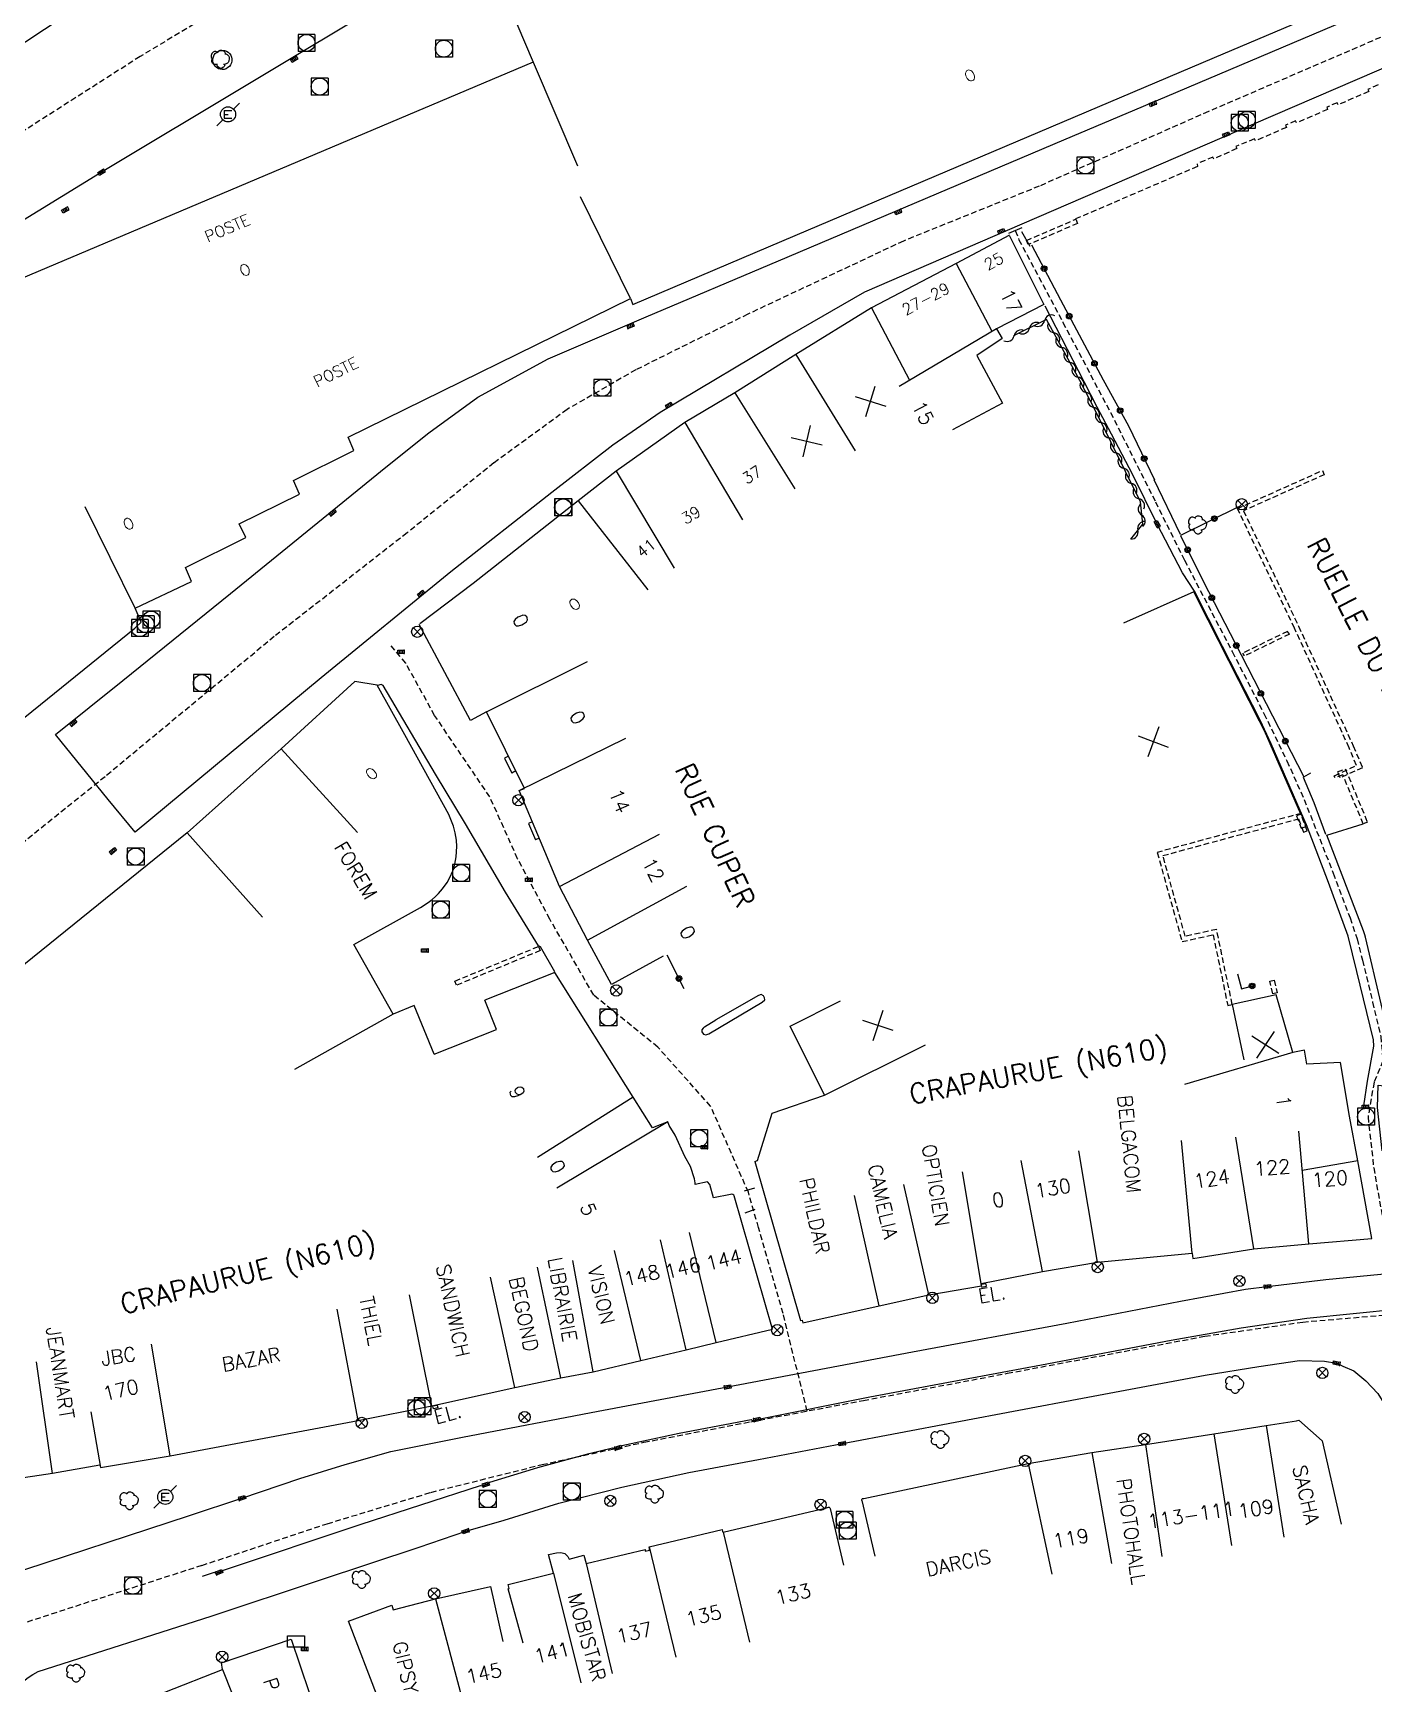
# Model space of a CAD drawing. Header units: millimetres. Extents: x 255000 to 256000, y 143000 to 144000.
# Drawn here: x 255759.4 to 255878, y 143496.9 to 143642.9 of the extents above; entities that cross this region are included whole.
import ezdxf
from ezdxf.enums import TextEntityAlignment as Align

# ---------------------------------------------------------------- set-up
doc = ezdxf.new("R2010")
doc.units = ezdxf.units.MM
doc.linetypes.add('DASHED', pattern=[0.75, 0.5, -0.25])
doc.layers.get('0').update_dxf_attribs({"linetype": 'CONTINUOUS'})
for name, color, linetype in [('W0001', 6, 'DASHED'), ('W0008', 7, 'CONTINUOUS'), ('W0100', 7, 'CONTINUOUS'), ('W0105', 7, 'CONTINUOUS'), ('W0112', 1, 'DASHED'), ('W0300', 7, 'CONTINUOUS'), ('W0310', 3, 'CONTINUOUS'), ('W0322', 7, 'CONTINUOUS'), ('W0400', 7, 'CONTINUOUS'), ('W0420', 7, 'CONTINUOUS'), ('W0469', 7, 'CONTINUOUS'), ('W0471', 7, 'CONTINUOUS'), ('W0984', 7, 'CONTINUOUS'), ('W0989', 7, 'CONTINUOUS'), ('W0991', 7, 'CONTINUOUS'), ('W1102', 7, 'CONTINUOUS'), ('W1471', 7, 'CONTINUOUS')]:
    doc.layers.add(name, color=color, linetype=linetype)
doc.styles.get("Standard").update_dxf_attribs({"font": 'romans.shx', "width": 0.85})

# ---------------------------------------------------------------- blocks, each defined once
blk = doc.blocks.new('T420')
for p, q in [((0.75, 0.75), (-0.75, 0.75)), ((-0.75, 0.75), (-0.75, -0.75)), ((0.75, 0.75), (0.75, -0.75)), ((0.75, -0.75), (-0.75, -0.75))]:
    blk.add_line(p, q)
blk.add_ellipse((0, 0), major_axis=(-0.53, 0.53), ratio=1, start_param=3.926991, end_param=10.210176)
blk = doc.blocks.new('T400')
for p, q in [((-0.15, 0.3), (0.15, 0.3)), ((-0.15, -0.25), (-0.15, 0.3)), ((-0.15, 0.15), (0.15, 0.15)), ((-0.15, 0), (0.15, 0)), ((0.15, 0.3), (0.15, -0.25)), ((-0.15, -0.15), (0.15, -0.15)), ((-0.15, -0.25), (-0.15, -0.3)), ((-0.15, -0.3), (0.15, -0.3)), ((0.15, -0.3), (0.15, -0.25))]:
    blk.add_line(p, q)
blk = doc.blocks.new('t991o')
at = {"color": 0, "linetype": 'Continuous'}
for p, q in [((-1, 1), (1, -1)), ((-1, -1), (1, 1))]:
    blk.add_line(p, q, dxfattribs=at)
blk = doc.blocks.new('T300')
for p, q in [((-0.8, 0.51), (-0.86, 0.34)), ((-0.86, 0.34), (-0.86, 0.17)), ((-0.86, 0.17), (-0.74, 0.06)), ((-0.69, 0.63), (-0.8, 0.51)), ((-0.8, -0.06), (-0.74, 0.06)), ((-0.74, 0.06), (-0.69, 0.11)), ((-0.57, 0.69), (-0.69, 0.63)), ((-0.46, 0.69), (-0.57, 0.69)), ((-0.29, 0.63), (-0.46, 0.69)), ((-0.29, 0.63), (-0.17, 0.74)), ((-0.23, 0.57), (-0.29, 0.63)), ((-0.17, 0.74), (-0.06, 0.8)), ((-0.06, 0.8), (0.06, 0.8)), ((0.06, 0.8), (0.23, 0.74)), ((0.23, 0.74), (0.34, 0.63)), ((0.34, 0.63), (0.4, 0.51)), ((0.46, 0.46), (0.34, 0.46)), ((0.4, 0.51), (0.4, 0.46)), ((0.57, 0.4), (0.46, 0.46)), ((0.57, 0.4), (0.69, 0.29)), ((0.69, 0.29), (0.74, 0.17)), ((0.74, 0.06), (0.69, -0.17)), ((0.74, 0.17), (0.74, 0.06)), ((-0.8, -0.17), (-0.8, -0.06)), ((-0.8, -0.23), (-0.8, -0.17)), ((-0.74, -0.34), (-0.8, -0.23)), ((-0.69, -0.4), (-0.74, -0.34)), ((-0.51, -0.46), (-0.69, -0.4)), ((-0.4, -0.46), (-0.51, -0.46)), ((-0.4, -0.46), (-0.34, -0.46)), ((-0.34, -0.46), (-0.34, -0.4)), ((-0.34, -0.51), (-0.34, -0.46)), ((-0.29, -0.63), (-0.34, -0.51)), ((-0.17, -0.74), (-0.29, -0.63)), ((-0.06, -0.8), (-0.17, -0.74)), ((0.06, -0.8), (-0.06, -0.8)), ((0.17, -0.74), (0.06, -0.8)), ((0.23, -0.69), (0.17, -0.74)), ((0.29, -0.46), (0.23, -0.46)), ((0.29, -0.63), (0.23, -0.69)), ((0.46, -0.4), (0.29, -0.46)), ((0.34, -0.51), (0.29, -0.63)), ((0.34, -0.51), (0.34, -0.46)), ((0.57, -0.34), (0.46, -0.4)), ((0.63, -0.29), (0.57, -0.34)), ((0.69, -0.17), (0.63, -0.29))]:
    blk.add_line(p, q)
blk = doc.blocks.new('T471')
for p, q in [((-0.333334, 0.333334), (-0.333334, -0.333334)), ((-0.333334, 0.333334), (0.333334, 0.333334)), ((-0.333334, 0), (0, 0)), ((0.500001, 0.500001), (1.000002, 1.000002)), ((-0.500001, -0.500001), (-1.000002, -1.000002)), ((-0.333334, -0.333334), (0.333334, -0.333334))]:
    blk.add_line(p, q)
blk.add_ellipse((0, 0), major_axis=(0.471405, 0.471405), ratio=1, start_param=5.4977871438, end_param=11.780972451)
blk = doc.blocks.new('t322o')
at = {"color": 0, "linetype": 'Continuous'}
for radius in [0.25, 0.15]:
    blk.add_circle((0, 0), radius, dxfattribs=at)
blk = doc.blocks.new('t310o')
at = {"color": 0, "linetype": 'Continuous'}
for centre, start, end in [((-0.5, 0.38), 216.8699, 323.1304), ((0.5, -0.37), 36.8699, 143.1303)]:
    blk.add_arc(centre, 0.625, start, end, dxfattribs=at)
blk = doc.blocks.new('T1471')
at = {"color": 0, "linetype": 'Continuous', "flags": 128}
blk.add_lwpolyline([(-0.75, -0.5), (-0.75, 0.5), (0.75, 0.5), (0.75, -0.5), (-0.75, -0.5)], dxfattribs=at)
blk = doc.blocks.new('T469')
at = {"color": 0, "linetype": 'Continuous', "flags": 128}
for points in [[(-0.35, 0.35), (0.35, -0.35)], [(-0.35, -0.35), (0.35, 0.35)]]:
    blk.add_lwpolyline(points, dxfattribs=at)
at = {"color": 0, "linetype": 'Continuous'}
blk.add_circle((0, 0), 0.5, dxfattribs=at)

msp = doc.modelspace()

# ---------------------------------------------------------------- linework, layer by layer
at = {"layer": 'W0001'}
for points in [[(255911.01, 143716.81), (255893.65, 143710.87), (255879.8, 143705.88), (255868.29, 143701.37), (255854.6, 143695.61), (255837.48, 143686.89), (255825.19, 143679.42), (255819.59, 143676.14), (255807.61, 143667.11), (255795.63, 143658.24), (255785.21, 143650.61), (255768.87, 143640.8), (255754.24, 143631.46), (255745.06, 143625.86), (255735.89, 143621.34), (255720.79, 143613.71), (255705.39, 143605.46), (255701.06, 143603.55), (255697.76, 143602.74), (255694.7, 143601.87), (255691.4, 143601.31), (255686.92, 143600.81), (255671.53, 143600.06), (255632.6, 143598.74)], [(255957.9, 143674.34), (255949.89, 143671.45), (255926.96, 143662.96), (255906.86, 143655.14), (255901.46, 143651.91), (255879.95, 143643.09), (255863.36, 143635.94), (255848.39, 143629.34), (255836.38, 143624.49), (255822.62, 143618.02), (255812.71, 143613.1), (255806.64, 143609.6), (255800.17, 143604.88), (255792.48, 143598.68), (255780.74, 143589.52), (255765.77, 143577.12), (255736.05, 143553.18), (255728.22, 143546.98), (255724.58, 143544.62)], [(255846.27, 143625.41), (255846.59, 143624.61), (255850.49, 143617.3), (255854.7, 143609.32), (255858.67, 143601.43), (255861.24, 143596.26), (255865.46, 143588.18), (255868.27, 143582.7), (255870.3, 143578.52), (255871.82, 143575.11), (255874.4, 143568.58), (255875.88, 143564.63), (255876.52, 143562.78), (255876.98, 143560.9), (255877.87, 143557.18), (255878.6, 143554.16), (255878.79, 143552), (255878, 143550.11), (255877.47, 143547.04), (255877.97, 143542.53), (255878.96, 143537), (255879.6, 143529.58)], [(255827.86, 143521.03), (255825.75, 143529.66), (255823.57, 143537.25), (255822.67, 143540.38), (255819.33, 143547.99), (255814.66, 143553.21), (255808.99, 143557.8), (255805.1, 143564.54), (255802.26, 143569.87), (255799.8, 143575.34), (255794.92, 143582.54), (255792.36, 143587.17), (255791.01, 143588.76)], [(255774.34, 143507.38), (255785.43, 143511.07), (255794.59, 143513.84), (255804.42, 143516.3), (255813.43, 143518.27), (255822.89, 143520.09), (255832.84, 143521.97), (255845.58, 143524.37), (255863.03, 143527.65), (255871.7, 143528.9), (255887.49, 143530.26), (255895.06, 143531.24), (255902.18, 143531.51), (255914.7, 143531.53), (255930.99, 143531.54), (255945.13, 143531.57), (255958.23, 143531.58), (255968.29, 143531.62), (255987.19, 143530.84), (255994.4, 143530.69)]]:
    msp.add_lwpolyline(points, dxfattribs=at)
msp.add_lwpolyline([(255774.34, 143507.38), (255758.37, 143502.21), (255742.22, 143493.83, -0.029806), (255730.38, 143488.8, -0.013684), (255719.31, 143485.04, 0.003651), (255708.17, 143481.5), (255678.16, 143471.57), (255637.71, 143458.23), (255618.18, 143451.41)], format="xyb", dxfattribs=at)
at = {"layer": 'W0008'}
msp.add_line((255860.88, 143598.54), (255858.56, 143603.36), dxfattribs=at)
for points in [[(255866.93, 143693.23), (255858.82, 143689.5), (255845.65, 143682.43), (255839.39, 143684.21), (255827.27, 143677.31), (255821.36, 143673.52), (255820.18, 143667.07), (255791.14, 143645.99), (255765.67, 143630.69), (255751.96, 143622.3), (255733.17, 143612.01), (255729.15, 143609.85), (255721.76, 143611.21), (255715.42, 143607.85)], [(255964.86, 143639.84), (255958.95, 143657.18), (255960.31, 143658.76), (255958.51, 143663.98), (255957.62, 143665.82), (255956.55, 143667.02), (255954.86, 143667.73), (255950.61, 143666.97), (255933.54, 143661.53), (255910, 143653.19), (255894.58, 143646.55), (255885.47, 143642.63), (255867.33, 143634.82), (255845.55, 143625.41), (255832.95, 143619.96), (255826.33, 143616.17), (255814.87, 143609.32), (255810.69, 143606.44), (255805.3, 143602.24)], [(255632.42, 143601.5), (255650.35, 143602.35), (255688.58, 143604.13), (255691.64, 143604.41), (255694.4, 143604.91), (255697.15, 143605.61), (255700.19, 143606.58), (255704.19, 143608.2), (255721.87, 143617.91), (255723.61, 143621.19), (255732.38, 143625.43), (255736.55, 143627.66), (255740.09, 143629.84), (255744.05, 143632.43), (255760.41, 143643.23), (255764.33, 143645.78), (255767.55, 143644.14), (255771.84, 143646.7), (255776.43, 143649.5), (255783.08, 143653.57), (255783.88, 143654.04)], [(255776.86, 143593.33), (255785.07, 143599.98), (255790.6, 143604.48), (255794.41, 143607.54), (255798.75, 143610.69), (255804.96, 143614.08), (255813.64, 143617.78), (255825.32, 143622.73), (255850.57, 143633.43), (255859.72, 143637.31), (255879.09, 143645.52)], [(255877.09, 143548.03), (255877.42, 143550.2), (255877.98, 143553.3), (255877.96, 143553.86), (255876.48, 143559.91), (255875.71, 143563.01), (255873.98, 143567.76), (255872.04, 143572.87), (255871.48, 143574.14), (255868.89, 143580.04), (255867.92, 143582.12), (255864.59, 143588.64), (255862.13, 143593.52), (255861.06, 143595.16), (255858.83, 143599.45), (255856.66, 143603.82), (255854.77, 143607.41), (255853.52, 143609.81), (255852.38, 143612.05), (255848.91, 143618.73)], [(255805.3, 143602.24), (255796.35, 143595.24), (255784.89, 143585.87), (255768.45, 143572.22), (255766.05, 143575.11), (255761.4, 143580.84)], [(255761.4, 143580.84), (255767.35, 143585.64), (255776.86, 143593.33)], [(255805.55, 143559.86), (255804.27, 143562.09), (255804.11, 143562.16), (255801.18, 143566.91), (255797.64, 143572.95), (255794.99, 143577.35), (255790.38, 143585.18), (255790.19, 143585.27), (255789.86, 143585.18)], [(255873.73, 143572.01), (255872.7, 143574.81), (255871.75, 143577.04)], [(255773.24, 143511.79), (255777.88, 143513.34), (255782.99, 143515.06), (255787, 143516.3), (255791.05, 143517.44), (255797.38, 143518.71), (255809.37, 143521.02), (255820.83, 143523.16), (255837.18, 143526.26), (255850.82, 143528.81), (255860.89, 143530.74), (255866.64, 143531.8), (255868.56, 143532.04), (255873.73, 143532.65), (255885.3, 143533.78)], [(255774.4, 143506.42), (255775.45, 143506.77), (255775.6, 143506.67), (255775.86, 143506.77), (255776.18, 143506.91), (255776.24, 143506.97), (255788.42, 143511.03), (255798.98, 143514.45), (255799.12, 143514.41), (255799.44, 143514.52), (255799.72, 143514.63), (255799.81, 143514.73), (255804.04, 143516.05), (255808.58, 143517.28), (255810.65, 143517.78), (255810.82, 143517.68), (255811.14, 143517.78), (255811.47, 143517.85), (255811.48, 143517.99), (255816.56, 143519.07), (255822.91, 143520.27), (255823.01, 143520.2), (255823.42, 143520.29), (255833.41, 143522.29), (255848.59, 143525.12), (255860.06, 143527.3), (255866.26, 143528.38), (255872.07, 143529.24), (255880.26, 143530.06)], [(255775.16, 143502.88), (255784.75, 143506.07), (255793.55, 143509), (255797.67, 143510.4), (255801.07, 143511.38), (255805.9, 143512.88), (255811.48, 143514.31), (255817.4, 143515.6), (255823.56, 143516.76), (255830.98, 143518.15), (255840.95, 143520.04), (255852.23, 143522.17), (255863.06, 143524.19), (255867.82, 143524.97), (255871.4, 143525.49), (255873.62, 143525.45), (255874.7, 143525.26), (255875.25, 143525.01), (255876.22, 143524.58), (255877.28, 143523.71), (255878.34, 143522.57), (255879.34, 143520.97), (255879.83, 143519.94), (255880.96, 143514.93)]]:
    msp.add_lwpolyline(points, dxfattribs=at)
msp.add_lwpolyline([(255776.33, 143641.33), (255776.5, 143641.28), (255776.65, 143641.19), (255776.78, 143641.07), (255776.89, 143640.92), (255776.96, 143640.76), (255776.99, 143640.59), (255776.99, 143640.41), (255776.95, 143640.24), (255776.88, 143640.08), (255776.77, 143639.93), (255776.64, 143639.82), (255776.49, 143639.73), (255776.32, 143639.67), (255776.14, 143639.66), (255775.96, 143639.68), (255775.8, 143639.73), (255775.64, 143639.83), (255775.51, 143639.95), (255775.41, 143640.09), (255775.34, 143640.25), (255775.3, 143640.42), (255775.31, 143640.6), (255775.35, 143640.77), (255775.42, 143640.94), (255775.52, 143641.08), (255775.66, 143641.2), (255775.81, 143641.28), (255775.98, 143641.34), (255776.16, 143641.35)], close=True, dxfattribs=at)
for points in [[(255705.55, 143485.56), (255727.89, 143492.96, 0.042378), (255731.54, 143494.54, 0.021753), (255735.85, 143497.31, 0.005149), (255737.86, 143498.66, -0.017604), (255739.9, 143499.96, -0.032554), (255744.38, 143502.25, -0.024793), (255746.55, 143503.02, 0.006611), (255748.75, 143503.7), (255756.89, 143506.43), (255773.24, 143511.79)], [(255755.84, 143488.5, -0.081989), (255755.49, 143489.98, -0.080359), (255755.62, 143491.49, -0.265468), (255759.85, 143497.99), (255775.16, 143502.88)]]:
    msp.add_lwpolyline(points, format="xyb", dxfattribs=at)
at = {"layer": 'W0100'}
for p, q in [((255800.38, 143554.77), (255799.35, 143557.36)), ((255794.87, 143552.59), (255800.38, 143554.77)), ((255843.66, 143532.29), (255843.29, 143532.23)), ((255843.28, 143532.1), (255843.31, 143531.96)), ((255795.17, 143521.53), (255794.77, 143521.46)), ((255795.22, 143521.31), (255795.17, 143521.53)), ((255829.9, 143512.4), (255831.07, 143507.41)), ((255832.69, 143513.12), (255833.85, 143508.19))]:
    msp.add_line(p, q, dxfattribs=at)
for points in [[(255869.84, 143677.91), (255856.05, 143672.01), (255855.16, 143674.11), (255843.36, 143669.05), (255815.41, 143657.29), (255815.85, 143656.25), (255809.51, 143653.58), (255810.01, 143652.65), (255800.17, 143648.49), (255803.63, 143640.32), (255747.21, 143616.46), (255745.41, 143615.65), (255729.22, 143602.58), (255716.74, 143592.51)], [(255768.4, 143590.27), (255768.97, 143590.8), (255768.43, 143592.02), (255773.43, 143594.39), (255772.9, 143595.63), (255778.21, 143598.26), (255777.64, 143599.49), (255782.98, 143602.11), (255782.45, 143603.3), (255787.78, 143605.98), (255787.27, 143607.14), (255812.23, 143619.41), (255812.44, 143618.89), (255826.82, 143624.99), (255863.89, 143640.71), (255873.08, 143644.6), (255871.13, 143649.21)], [(255845.76, 143625), (255841.04, 143622.51), (255833.57, 143618.58), (255826.86, 143614.45), (255821.46, 143611.06), (255817.05, 143608.43), (255810.98, 143604.14), (255807.61, 143601.52)], [(255845.76, 143624.95), (255848.81, 143618.88), (255844.6, 143616.74), (255845.12, 143615.87), (255842.87, 143614.38), (255845.14, 143610.15), (255840.73, 143607.79)], [(255807.61, 143601.52), (255798.33, 143594.22), (255793.6, 143590.63)], [(255871.53, 143573.8), (255868.3, 143581.17), (255867.86, 143582.04), (255863.32, 143590.97), (255862.07, 143593.48), (255855.85, 143590.71)], [(255718.05, 143582.39), (255734.08, 143562.53), (255768.4, 143590.27)], [(255815.13, 143561.24), (255810.57, 143558.74), (255808.45, 143562.67), (255805.97, 143567.4), (255804.27, 143571.42), (255802.4, 143575.9), (255802.86, 143576.09), (255799.5, 143582.87), (255798.08, 143582.08), (255793.56, 143590.59)], [(255787.87, 143585.53), (255781.36, 143579.58), (255773.04, 143572.17), (255757.97, 143559.99), (255737.4, 143543.41)], [(255794.87, 143552.59), (255793.11, 143556.88), (255791.25, 143556.12), (255787.78, 143562.29), (255793.68, 143565.57), (255794.09, 143565.82), (255794.47, 143566.08), (255794.71, 143566.27), (255795, 143566.52), (255795.27, 143566.79), (255795.62, 143567.21), (255796.02, 143567.78), (255796.26, 143568.21), (255796.52, 143568.8), (255796.71, 143569.38), (255796.83, 143570.03), (255796.88, 143570.95), (255796.86, 143571.52), (255796.75, 143572.17), (255796.6, 143572.75), (255796.17, 143573.78), (255792.29, 143580.82), (255789.85, 143585.21), (255787.87, 143585.53)], [(255878.71, 143544.03), (255878.3, 143547.87), (255878.37, 143549.85), (255880.39, 143549.62), (255880.02, 143551.14), (255877.24, 143562.92), (255877.19, 143563.14), (255877.08, 143563.48), (255873.84, 143571.95), (255877.05, 143572.95)], [(255821.37, 143540.11), (255821.29, 143540.17), (255821.2, 143540.2), (255821.09, 143540.18), (255819.58, 143539.89), (255819.27, 143541.06), (255819.05, 143541.31), (255817.97, 143541.05), (255817.96, 143541.22), (255817.94, 143541.39), (255817.89, 143541.56), (255817.54, 143542.65), (255817.06, 143543.55), (255816.18, 143545.42), (255815.66, 143546.29), (255815.55, 143546.6), (255814.18, 143546.08), (255812.48, 143548.78), (255805.55, 143559.82), (255799.35, 143557.36)], [(255823.24, 143543.11), (255823.49, 143543.18), (255824.77, 143547.38), (255829.39, 143548.96), (255826.35, 143555.07), (255830.83, 143557.3)], [(255875.05, 143551.85), (255872.05, 143551.71), (255871.85, 143552.94), (255870.83, 143552.75), (255869.34, 143557.82), (255865.46, 143556.99), (255866.5, 143552.1)], [(255823.24, 143543.11), (255827.28, 143529.04), (255827.43, 143529.07), (255827.49, 143528.82), (255834.23, 143530.32), (255838.62, 143531.31), (255843.3, 143532.11), (255843.27, 143532.32), (255848.69, 143533.36), (255853.55, 143534.19), (255861.92, 143534.99), (255861.99, 143534.51), (255867.38, 143535.38), (255872.23, 143535.81), (255877.81, 143536.28), (255876.58, 143543.17), (255875.84, 143547.11), (255875.05, 143551.85)], [(255764.53, 143520.96), (255765.36, 143516.04), (255771.54, 143517.08), (255788.15, 143520.2), (255794.66, 143521.5), (255802.01, 143523.11), (255806.09, 143523.98), (255808.93, 143524.49), (255813.17, 143525.51), (255817.16, 143526.45), (255819.83, 143527.1), (255824.79, 143528.27), (255821.4, 143540.07), (255821.37, 143540.11)], [(255843.66, 143532.29), (255843.71, 143532.03), (255843.31, 143531.96)], [(255795.22, 143521.31), (255794.82, 143521.23), (255794.77, 143521.46)], [(255832.69, 143513.12), (255832.69, 143513.21), (255832.72, 143513.26), (255832.77, 143513.3), (255832.89, 143513.29), (255847.42, 143516.39), (255853.03, 143517.38), (255857.8, 143518.08), (255863.83, 143519.03), (255868.46, 143519.76), (255871.13, 143520.18), (255871.35, 143520.23), (255873.41, 143518.39), (255875.1, 143511.04)], [(255765.33, 143516.24), (255765.3, 143516.24), (255761.14, 143515.5), (255757.37, 143514.95), (255752.28, 143514.09)], [(255802.74, 143500.5), (255801.42, 143505.32), (255801.5, 143505.34), (255801.43, 143505.7), (255805.42, 143506.7), (255804.99, 143508.34), (255805.69, 143508.48), (255806.08, 143508.53), (255806.44, 143508.42), (255806.69, 143508.18), (255806.82, 143507.92), (255808.12, 143508.29), (255808.33, 143507.55), (255813.53, 143508.78), (255813.55, 143508.63), (255813.93, 143508.72), (255813.92, 143508.86), (255813.9, 143509.01), (255820.34, 143510.55), (255820.38, 143510.38), (255820.45, 143510.31), (255829.58, 143512.48), (255829.67, 143512.51), (255829.76, 143512.53), (255829.81, 143512.52), (255829.86, 143512.47), (255829.9, 143512.4)], [(255789.49, 143480.56), (255787.86, 143485.28), (255791.24, 143486.45), (255790.39, 143489.26), (255788.43, 143495.1), (255789.93, 143495.6), (255787.31, 143502.46), (255791.13, 143503.87), (255791.24, 143503.45), (255795, 143504.44), (255799.86, 143505.52), (255800.94, 143500.64)], [(255772.9, 143491.53), (255771.06, 143496.18), (255776.16, 143498.19), (255776.07, 143498.77), (255782.23, 143500.86), (255783.83, 143496.13)]]:
    msp.add_lwpolyline(points, dxfattribs=at)
at = {"layer": 'W0105'}
for p, q in [((255846.86, 143625.67), (255845.68, 143625.15)), ((255801.44, 143578.94), (255801.1, 143578.77)), ((255801.1, 143578.77), (255801.74, 143577.45)), ((255802.1, 143577.63), (255801.74, 143577.45)), ((255803.56, 143573.12), (255803.23, 143572.98)), ((255803.23, 143572.98), (255803.83, 143571.54)), ((255804.16, 143571.68), (255803.83, 143571.54)), ((255818.79, 143555.01), (255819.8, 143555.63))]:
    msp.add_line(p, q, dxfattribs=at)
msp.add_lwpolyline([(255818.79, 143555.01), (255818.66, 143554.89), (255818.54, 143554.75), (255818.56, 143554.57), (255818.69, 143554.37), (255818.92, 143554.29), (255819.17, 143554.38), (255823.9, 143557.2), (255824.11, 143557.39), (255824.1, 143557.57), (255824.02, 143557.76), (255823.81, 143557.86), (255823.57, 143557.79), (255819.8, 143555.63)], dxfattribs=at)
at = {"layer": 'W0112'}
for p, q in [((255847.26, 143624.54), (255851.62, 143626.42)), ((255851.62, 143626.42), (255851.78, 143626.05)), ((255865.92, 143600.83), (255873.44, 143604.2)), ((255870.35, 143589.97), (255866.39, 143588.04)), ((255870.52, 143589.73), (255870.35, 143589.97)), ((255872.08, 143572.33), (255871.53, 143573.8)), ((255796.71, 143559.05), (255804.11, 143562.12)), ((255804.11, 143562.12), (255804.26, 143561.75)), ((255869.17, 143559.12), (255869.44, 143558.02)), ((255869.44, 143558.02), (255869.05, 143557.93))]:
    msp.add_line(p, q, dxfattribs=at)
for points in [[(255878.36, 143638.29), (255877.45, 143637.89), (255877.53, 143637.71), (255874.82, 143636.53), (255874.74, 143636.72), (255873.83, 143636.32), (255873.9, 143636.13), (255871.14, 143634.93), (255871.06, 143635.11), (255870.17, 143634.73), (255870.25, 143634.54), (255867.51, 143633.34), (255867.43, 143633.52), (255865.78, 143632.86), (255865.86, 143632.67), (255863.83, 143631.74), (255863.75, 143631.92), (255862.36, 143631.32), (255862.38, 143631.07), (255851.61, 143626.44)], [(255851.78, 143626.05), (255847.42, 143624.17), (255847.26, 143624.54)], [(255873.44, 143604.2), (255873.6, 143603.83), (255866.46, 143600.64), (255871.33, 143590.43), (255876.16, 143579.84), (255876.97, 143577.92), (255875.01, 143577.01), (255874.78, 143577.56), (255875.46, 143577.82)], [(255877.05, 143572.95), (255875.24, 143577.3), (255874.56, 143577.04), (255874.49, 143577.21), (255876.45, 143578.12), (255875.8, 143579.68), (255870.97, 143590.26), (255865.92, 143600.83)], [(255870.52, 143589.73), (255866.55, 143587.8), (255866.39, 143588.04)], [(255875.46, 143577.82), (255877.42, 143573.1), (255877.05, 143572.95)], [(255871.53, 143573.8), (255871.15, 143573.66), (255871.57, 143572.56), (255872, 143572.73), (255871.57, 143573.88), (255858.83, 143570.43), (255861.02, 143562.54), (255863.77, 143563.15)], [(255865.46, 143556.98), (255864.08, 143563.62), (255861.3, 143563.01), (255859.33, 143570.15), (255871.32, 143573.4), (255871.77, 143572.21), (255872.08, 143572.33)], [(255863.77, 143563.15), (255865.06, 143556.9), (255865.46, 143556.98)], [(255804.26, 143561.75), (255796.86, 143558.68), (255796.71, 143559.05)], [(255869.05, 143557.93), (255868.79, 143559.03), (255869.17, 143559.12)]]:
    msp.add_lwpolyline(points, dxfattribs=at)
at = {"layer": 'W0310'}
msp.add_lwpolyline([(255856.5, 143598.12), (255857.55, 143599.45), (255857.34, 143601.43), (255853.4, 143609.41), (255851.98, 143612.17), (255849.04, 143617.54), (255846.13, 143616.1)], dxfattribs=at)
at = {"layer": 'W0322'}
for p, q in [((255847.58, 143624.02), (255846.86, 143625.31)), ((255815.45, 143561.38), (255816.97, 143558.4)), ((255822.33, 143540.51), (255823.25, 143540.76)), ((255822.39, 143538.55), (255823.28, 143538.87))]:
    msp.add_line(p, q, dxfattribs=at)
for points in [[(255847.71, 143624.16), (255850.27, 143619.29), (255854.05, 143612.23), (255856.28, 143608.14), (255858.59, 143603.36)], [(255866.01, 143601), (255860.89, 143598.46), (255862.9, 143594.41), (255866.24, 143587.89), (255871.79, 143577.12), (255872.4, 143577.47)], [(255865.92, 143559.7), (255866.27, 143558.36), (255867.49, 143558.7)]]:
    msp.add_lwpolyline(points, dxfattribs=at)
at = {"layer": 'W1102'}
for p, q in [((255803.63, 143640.32), (255807.56, 143631.13)), ((255812.23, 143619.41), (255807.81, 143628.39)), ((255841.04, 143622.51), (255844.21, 143616.51)), ((255833.57, 143618.58), (255836.93, 143612.19)), ((255844.6, 143616.74), (255836, 143611.64)), ((255826.86, 143614.45), (255832.1, 143605.94)), ((255821.46, 143611.06), (255826.78, 143602.59)), ((255817.05, 143608.43), (255822.16, 143599.84)), ((255810.98, 143604.14), (255816.1, 143595.55)), ((255768.43, 143592.02), (255764.02, 143600.99)), ((255807.61, 143601.52), (255813.79, 143593.66)), ((255799.5, 143582.87), (255808.45, 143587.31)), ((255802.4, 143575.9), (255811.82, 143580.54)), ((255781.36, 143579.58), (255788.11, 143572.2)), ((255773.04, 143572.17), (255779.69, 143564.7)), ((255805.97, 143567.4), (255814.82, 143572.04)), ((255808.45, 143562.67), (255817.24, 143567.43)), ((255791.25, 143556.12), (255782.53, 143551.22)), ((255829.39, 143548.96), (255838.34, 143553.42)), ((255870.83, 143552.75), (255861.24, 143549.92)), ((255812.48, 143548.78), (255804.02, 143543.44)), ((255815.55, 143546.6), (255805.72, 143540.75)), ((255872.23, 143535.81), (255871.36, 143545.77)), ((255853.55, 143534.19), (255851.88, 143544.05)), ((255861.92, 143534.99), (255860.97, 143544.94)), ((255867.38, 143535.38), (255865.78, 143545.25)), ((255848.69, 143533.36), (255846.8, 143543.18)), ((255876.58, 143543.17), (255871.66, 143542.29)), ((255838.62, 143531.31), (255836.41, 143541.07)), ((255843.27, 143532.32), (255841.6, 143542.18)), ((255834.23, 143530.32), (255832.05, 143540.08)), ((255819.83, 143527.1), (255817.45, 143536.81)), ((255813.17, 143525.51), (255810.83, 143535.23)), ((255817.16, 143526.45), (255814.89, 143536.18)), ((255806.09, 143523.98), (255804.03, 143533.76)), ((255808.93, 143524.49), (255807.15, 143534.33)), ((255802.01, 143523.11), (255799.86, 143532.88)), ((255794.66, 143521.5), (255792.7, 143531.31)), ((255788.15, 143520.2), (255786.3, 143530.03)), ((255771.54, 143517.08), (255769.88, 143526.94)), ((255761.14, 143515.5), (255759.71, 143525.39)), ((255868.46, 143519.76), (255870.02, 143509.88)), ((255857.8, 143518.08), (255859.24, 143508.18)), ((255863.83, 143519.03), (255865.39, 143509.15)), ((255847.42, 143516.39), (255849.5, 143506.61)), ((255853.03, 143517.38), (255854.78, 143507.54)), ((255813.9, 143509.01), (255816.24, 143499.28)), ((255820.45, 143510.31), (255822.76, 143500.58)), ((255808.33, 143507.55), (255810.63, 143497.82)), ((255805.42, 143506.7), (255807.85, 143497)), ((255795, 143504.44), (255797.56, 143494.78)), ((255776.16, 143498.19), (255779.83, 143488.89))]:
    msp.add_line(p, q, dxfattribs=at)

# ---------------------------------------------------------------- block references
at = {"layer": 'W0300'}
for p in [(255776.02, 143640.56), (255862.44, 143599.38), (255865.72, 143523.38), (255839.66, 143518.51), (255767.95, 143513.1), (255814.4, 143513.69), (255788.48, 143506.14), (255763.22, 143497.86)]:
    msp.add_blockref('T300', p, dxfattribs=at)
at = {"layer": 'W0310'}
for p, rotation in [((255847.52, 143616.79), 206.2013650035147), ((255848.86, 143617.45), 206.2013650035147), ((255849.67, 143616.39), 118.7443306531194), ((255846.17, 143616.12), 206.2013650035147), ((255850.39, 143615.08), 118.7443306531194), ((255851.11, 143613.76), 118.7443306531194), ((255851.83, 143612.45), 118.7443306531194), ((255852.52, 143611.12), 117.150558279408), ((255853.21, 143609.78), 117.150558279408), ((255853.88, 143608.44), 116.285486704046), ((255854.54, 143607.09), 116.285486704046), ((255855.2, 143605.75), 116.285486704046), ((255855.87, 143604.4), 116.285486704046), ((255856.53, 143603.06), 116.285486704046), ((255857.2, 143601.71), 116.285486704046), ((255857.46, 143600.25), 96.13998572174864), ((255857.12, 143598.91), 51.61474243393975)]:
    msp.add_blockref('t310o', p, dxfattribs=dict(at, rotation=rotation))
at = {"layer": 'W0322'}
for p, rotation in [((255848.82, 143622.05), 297.6657157397115), ((255851.04, 143617.85), 298.228113028098), ((255853.28, 143613.67), 298.228113028098), ((255855.55, 143609.49), 298.578966853875), ((255857.68, 143605.25), 295.7735862221228), ((255863.88, 143599.94), 206.3855952752198), ((255861.52, 143597.19), 296.3780786146127), ((255863.65, 143592.95), 297.114283624289), ((255865.82, 143588.72), 297.114283624289), ((255867.99, 143584.49), 297.2480475875308), ((255870.16, 143580.27), 297.2480475875308), ((255816.53, 143559.27), 297.138864437166), ((255867.22, 143558.62), 15.74657785447085)]:
    msp.add_blockref('t322o', p, dxfattribs=dict(at, rotation=rotation))
at = {"layer": 'W0400'}
for p, rotation in [((255782.51, 143640.57), 121.9306821037178), ((255858.45, 143636.62), 112.9999357651792), ((255864.92, 143633.9), 293.2370933836936), ((255765.47, 143630.58), 121.017054916247), ((255762.26, 143627.23), 119.9728905859713), ((255835.92, 143627.06), 112.5035284997674), ((255845.03, 143625.35), 293.6815992986175), ((255812.24, 143616.99), 293.0109491304118), ((255815.63, 143609.96), 300.8004629819957), ((255785.89, 143600.47), 308.4327215890518), ((255858.83, 143599.45), 27.55902344001023), ((255793.71, 143593.31), 310.2755483028291), ((255791.96, 143588.17), 90), ((255762.95, 143581.88), 309.1368820567092), ((255766.46, 143570.55), 308.9178686055506), ((255803.27, 143568.01), 90), ((255794.07, 143561.75), 90), ((255877.25, 143547.94), 90), ((255818.78, 143544.36), 90), ((255868.56, 143532.04), 277.1628748111702), ((255874.7, 143525.26), 79.93486545478423), ((255820.83, 143523.16), 280.6167706941966), ((255823.42, 143520.29), 282.4090288718557), ((255811.14, 143517.78), 287.4787282953351), ((255830.98, 143518.15), 100.5923337135794), ((255799.44, 143514.52), 288.7425676448966), ((255777.88, 143513.34), 288.4599226845812), ((255797.67, 143510.4), 108.7541267881079), ((255775.86, 143506.77), 291.7837716775845), ((255783.45, 143499.99), 90)]:
    msp.add_blockref('T400', p, dxfattribs=dict(at, rotation=rotation))
at = {"layer": 'W0420'}
for p in [(255783.59, 143642.01), (255795.74, 143641.5), (255784.76, 143638.15), (255866.75, 143635.2), (255866.13, 143634.94), (255852.47, 143631.17), (255809.75, 143611.51), (255806.28, 143600.93), (255806.3, 143600.94), (255768.85, 143590.26), (255769.36, 143590.61), (255769.86, 143591.02), (255774.34, 143585.4), (255768.47, 143570.06), (255797.26, 143568.6), (255795.45, 143565.36), (255810.28, 143555.83), (255877.3, 143547.06), (255818.3, 143545.14), (255793.31, 143521.25), (255793.85, 143521.45), (255799.62, 143513.25), (255807.05, 143513.91), (255831.17, 143511.41), (255831.44, 143510.46), (255768.24, 143505.59)]:
    msp.add_blockref('T420', p, dxfattribs=at)
at = {"layer": 'W0469'}
for p in [(255866.3, 143601.21), (255793.39, 143589.94), (255802.33, 143575.04), (255810.98, 143558.22), (255853.57, 143533.76), (255866.09, 143532.53), (255838.94, 143531.04), (255825.22, 143528.18), (255873.43, 143524.4), (255802.88, 143520.5), (255788.47, 143519.98), (255857.67, 143518.57), (255847.15, 143516.62), (255810.46, 143513.08), (255829.06, 143512.75), (255794.88, 143504.91), (255776.13, 143499.3)]:
    msp.add_blockref('T469', p, dxfattribs=at)
at = {"layer": 'W0471'}
for p in [(255776.65, 143635.69), (255771.1, 143513.44)]:
    msp.add_blockref('T471', p, dxfattribs=at)
at = {"layer": 'W0991'}
for p, rotation in [((255833.47, 143610.32), 27.73105344549688), ((255827.83, 143606.79), 31.60637621641357), ((255858.49, 143580.21), 204.6238477518901), ((255834.14, 143555.13), 116.4684028974643), ((255868.39, 143553.41), 192.0320334331533)]:
    msp.add_blockref('t991o', p, dxfattribs=dict(at, rotation=rotation))
at = {"layer": 'W1471'}
msp.add_blockref('T1471', (255782.67, 143500.64), dxfattribs=at)

# ---------------------------------------------------------------- texts
at = {"layer": 'W0984'}
for s, height, rotation, p in [('POSTE', 1, 22.9244, (255776.59, 143625.63)), ('POSTE', 1, 26.1858, (255786.19, 143612.9)), ('FOREM', 1.25, 300.9605, (255787.94, 143568.82)), ('BELGACOM', 1.249, 275.4723, (255856.37, 143544.62)), ('OPTICIEN', 1.25, 279.6375, (255839.23, 143540.99)), ('CAMELIA', 1.25, 282.7492, (255834.56, 143539.55)), ('PHILDAR', 1.25, 282.5736, (255828.53, 143538.29)), ('SANDWICH', 1.25, 282.3961, (255796.55, 143529.9)), ('LIBRAIRIE', 1.25, 280.2687, (255806.22, 143530.89)), ('VISION', 1.249, 283.5363, (255809.67, 143531.26)), ('BEGOND', 1.249, 281.9115, (255802.81, 143529.59)), ('THIEL', 1.249, 281.2946, (255789.28, 143529.01)), ('EL.', 1.25, 8.9752, (255844.21, 143531.38)), ('JEANMART', 1.25, 278.7103, (255761.8, 143524.42)), ('JBC', 1.25, 9.2322, (255766.96, 143525.87)), ('BAZAR', 1.249, 10.6552, (255778.69, 143525.6)), ('EL.', 1.249, 14.6482, (255796.07, 143520.8)), ('PHOTOHALL', 1.25, 278.278, (255856.52, 143510.39)), ('SACHA', 1.25, 282.9149, (255871.99, 143513.63)), ('DARCIS', 1.25, 12.0231, (255841.23, 143507.6)), ('MOBISTAR', 1.25, 286.1382, (255808.38, 143501.03)), ('GIPSY', 1.25, 283.6598, (255792.35, 143498.34)), ('PARTNERS', 1.25, 288.7365, (255781.67, 143493.39))]:
    msp.add_text(s, height=height, rotation=rotation, dxfattribs=at).set_placement(p, align=Align.MIDDLE)
at = {"layer": 'W0989'}
for s, rotation, p in [('RUELLE DU MARECHAL ', 297.1392, (255879.05, 143585.85)), ('RUE CUPER', 294.2129, (255819.73, 143571.93)), ('CRAPAURUE (N610)', 10.6499, (255848.33, 143551.03)), ('CRAPAURUE (N610)', 14.0332, (255778.43, 143533.12))]:
    msp.add_text(s, height=1.75, rotation=rotation, dxfattribs=at).set_placement(p, align=Align.MIDDLE)
at = {"layer": 'W0991'}
for s, height, rotation, p in [('O', 1, 26.1858, (255842.27, 143639.13)), ('25', 1, 27.8311, (255844.37, 143622.71)), ('O', 1, 22.9244, (255778.15, 143621.94)), ('27-29', 1, 27.8335, (255838.36, 143619.38)), ('17', 1.25, 296.8902, (255845.88, 143619.18)), ('15', 1.249, 298.1995, (255838.12, 143609.29)), ('37', 1, 32.1675, (255822.98, 143603.82)), ('39', 1, 30.7299, (255817.59, 143600.27)), ('O', 1, 26.1858, (255767.84, 143599.49)), ('41', 1, 38.173, (255813.62, 143597.33)), ('O', 1, 38.173, (255807.3, 143592.37)), ('0', 1.25, 297.9488, (255802.54, 143590.93)), ('0', 1.25, 297.9488, (255807.57, 143582.36)), ('O', 1, 42.4471, (255789.34, 143577.39)), ('14', 1.249, 292.8655, (255811.26, 143574.99)), ('12', 1.25, 297.6805, (255814.25, 143568.9)), ('0', 1.25, 297.9488, (255817.3, 143563.35)), ('9', 1.25, 295.9042, (255802.23, 143549.22)), ('1', 1.25, 277.5706, (255870.01, 143548.42)), ('0', 1.25, 295.9042, (255805.79, 143542.65)), ('122', 1.25, 5.0099, (255868.99, 143542.56)), ('130', 1.25, 9.6294, (255849.59, 143540.74)), ('124', 1.25, 9.2146, (255863.65, 143541.57)), ('120', 1.25, 4.8151, (255874.1, 143541.57)), ('0', 1.25, 10.8923, (255844.76, 143539.7)), ('5', 1.25, 291.3023, (255808.53, 143538.86)), ('144', 1.25, 13.2392, (255820.48, 143534.41)), ('148', 1.25, 13.1593, (255813.24, 143533.03)), ('146', 1.25, 13.7978, (255816.86, 143533.68)), ('170', 1.249, 13.1336, (255767.16, 143522.89)), ('113-111', 1.249, 8.9853, (255861.83, 143511.85)), ('109', 1.25, 8.9182, (255867.55, 143512.4)), ('119', 1.25, 10.0549, (255851.19, 143509.79)), ('133', 1.249, 13.3651, (255826.61, 143504.85)), ('135', 1.249, 13.2803, (255818.71, 143502.95)), ('137', 1.249, 13.2803, (255812.57, 143501.44)), ('141', 1.25, 14.0538, (255805.3, 143499.68)), ('145', 1.25, 12.5006, (255799.27, 143497.85))]:
    msp.add_text(s, height=height, rotation=rotation, dxfattribs=at).set_placement(p, align=Align.MIDDLE)

doc.saveas('drawing.dxf')
